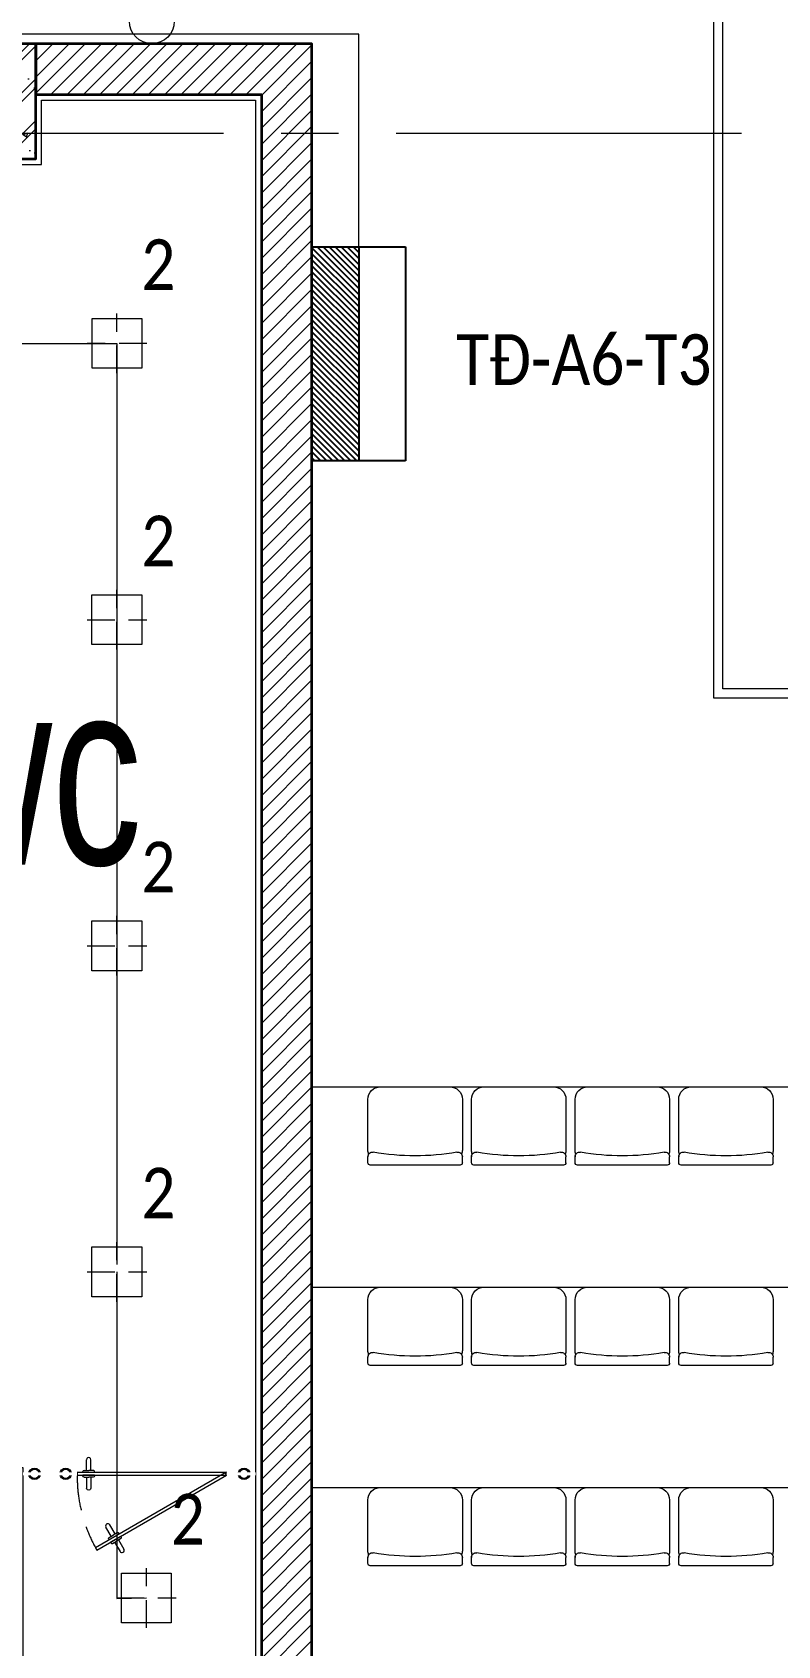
# Model space of a CAD drawing. Header units: millimetres. Extents: x 18326 to 214271, y -298828 to -198730.
# Drawn here: x 47502 to 50740, y -280747 to -273740 of the extents above; entities that cross this region are included whole.
import ezdxf
from ezdxf.enums import TextEntityAlignment as Align

# ---------------------------------------------------------------- set-up
doc = ezdxf.new("R2010")
doc.units = ezdxf.units.MM
doc.header["$LTSCALE"] = 20
doc.header["$MEASUREMENT"] = 0
for name, pattern in [('DASHED2', [0.375, 0.25, -0.125]), ('HIDDEN', [0.375, 0.25, -0.125]), ('xref LC GK$0$CENTER2', [1.125, 0.75, -0.125, 0.125, -0.125]), ('xref_mb.A6$0$HIDDEN', [0.375, 0.25, -0.125])]:
    doc.linetypes.add(name, pattern=pattern)
doc.layers.get('0').update_dxf_attribs({"lineweight": 0})
for name, color, linetype, lineweight in [('0.MAU XANH- DAY DIEN', 3, 'HIDDEN', 20), ('IBST-E-Chieu sang', 2, 'Continuous', 9), ('KV-Cay xanh', 78, 'Continuous', 5), ('KV-Text', 7, 'Continuous', 25), ('KV_5_HIDDEN', 125, 'HIDDEN', 9), ('KV_EX_1_TB DIEN', 55, 'Continuous', 13), ('xref LC GK$0$KV-Net truc', 251, 'xref LC GK$0$CENTER2', 9), ('xref_mb.A6$0$KV-Cat be tong', 6, 'Continuous', 35), ('xref_mb.A6$0$KV-Cat tuong', 4, 'Continuous', 35), ('xref_mb.A6$0$KV-Cat vat lieu', 11, 'Continuous', 20), ('xref_mb.A6$0$KV-Dim', 14, 'Continuous', 9), ('xref_mb.A6$0$KV-Hatch', 179, 'Continuous', 5), ('xref_mb.A6$0$KV-Net thay 1', 9, 'Continuous', 20), ('xref_mb.A6$0$KV-Noi that', 35, 'Continuous', 9), ('xref_mb.A6$0$KV-Thiet bi', 59, 'Continuous', 9)]:
    doc.layers.add(name, color=color, linetype=linetype, lineweight=lineweight)
doc.layers.add('CDC-E-Note', color=3, linetype='Continuous')
doc.layers.add('E-Equip', color=2, linetype='Continuous')
doc.styles.add('uv-abc', font='calibril.ttf', dxfattribs={"width": 0.85})
doc.styles.add('VN', font='arial.ttf', dxfattribs={"width": 0.7})

# ---------------------------------------------------------------- blocks, each defined once
blk = doc.blocks.new('T3RQƯ')
at = {"layer": 'KV-Text', "color": 8, "insert": (-1053.1, -52459.5), "char_height": 800, "width": 7837.778, "attachment_point": 1, "style": 'VN'}
blk.add_mtext('\\A1;\\pxqc;wc', dxfattribs=at)
blk = doc.blocks.new('t3')
at = {"layer": 'KV-Text', "color": 8, "xscale": 0.003999999956183369, "yscale": 0.003999999956183369, "zscale": 0.003999999956183369}
blk.add_blockref('T3RQƯ', (7.351, 232.338), dxfattribs=at)
blk = doc.blocks.new('A$C37556543')
blk.add_lwpolyline([(0, -0.2), (0, 179.8), (180, 179.8), (180, -0.2)], close=True)
at = {"layer": 'KV_5_HIDDEN', "ltscale": 20}
for p, q in [((90, -18), (90, 198)), ((198, 90), (-18, 90))]:
    blk.add_line(p, q, dxfattribs=at)
blk = doc.blocks.new('pa1')
h = blk.add_hatch()
h.set_pattern_fill('ANSI31', scale=5)
h.set_pattern_definition([(45, (-100, 0), (-11.2253, 11.2253), [])])
h.paths.add_polyline_path([(400, 0), (400, 175), (-400, 175), (-400, 0)])
for p, q in [((-400, 350), (400, 350)), ((-400, 0), (-400, 350)), ((400, 350), (400, 0)), ((-400, 175), (400, 175)), ((400, 0), (-400, 0))]:
    blk.add_line(p, q)
blk = doc.blocks.new('Cong tac 3 - 1 chieu')
blk.add_line((50.2, 55.5), (214, 221.5))
for points in [[(214, 221.5), (298.8, 136.6)], [(152.9, 159), (237.7, 74.1)], [(90.9, 97.3), (175.8, 12.4)]]:
    blk.add_lwpolyline(points)
blk.add_circle((0, 0), 74.9)
blk = doc.blocks.new('*U610')
at = {"rotation": 8.208800205753006}
blk.add_blockref('Cong tac 3 - 1 chieu', (0, 0), dxfattribs=at)
blk = doc.blocks.new('xref LC GK$0$LC')
at = {"layer": 'xref LC GK$0$KV-Net truc', "color": 8, "ltscale": 100}
blk.add_lwpolyline([(49485.6, -65350), (-10253.1, -65350)], dxfattribs=at)
blk = doc.blocks.new('xref_mb.A6$0$WC THU VIEN')
at = {"layer": 'xref_mb.A6$0$KV-Hatch'}
h = blk.add_hatch(dxfattribs=at)
h.set_pattern_fill('ANSI31', color=8, scale=400)
h.set_pattern_definition([(45, (-42671.89, 114304.975), (-35.35534, 35.35534), [])])
h.paths.add_polyline_path([(5825, 515), (5825, 235), (4945, 235), (4945, 15), (6045, 15), (6045, 8515), (4845, 8515), (4845, 8295), (5825, 8295), (5825, 735), (4765, 735), (4765, 2305), (3225, 2305), (3225, 6535), (1995, 6535), (1995, 6645), (1885, 6645), (1885, 6535), (1545, 6535), (1545, 6315), (3005, 6315), (3005, 2085), (4545, 2085), (4545, 235), (2315, 235), (2315, 15), (4545, 15), (4545, 515)])
h.paths.add_polyline_path([(4545, 8515), (1885, 8515), (1885, 7545), (1995, 7545), (1995, 8295), (4545, 8295)], flags=17)
h.paths.add_polyline_path([(235, 5515), (645, 5515), (645, 6535), (235, 6535), (235, 8015), (15, 8015), (15, 4085), (235, 4085)])
h.paths.add_polyline_path([(235, 6425), (235, 5625), (535, 5625), (535, 6425)], flags=16)
h.paths.add_polyline_path([(15, 1585), (235, 1585), (235, 515), (15, 515)])
h.paths.add_polyline_path([(315, 15), (15, 15), (15, 515), (-95, 515), (-95, -95), (715, -95), (715, 235), (315, 235)])
at = {"layer": 'xref_mb.A6$0$KV-Cat tuong', "color": 8}
blk.add_lwpolyline([(6045, 15), (6045, 8515), (4845, 8515), (4845, 8295), (5825, 8295), (5825, 735)], dxfattribs=at)
at = {"layer": 'xref_mb.A6$0$KV-Cat vat lieu', "color": 8}
blk.add_lwpolyline([(1995, 7545), (2020, 7545), (2020, 8270), (4520, 8270), (4520, 7990), (4870, 7990), (4870, 8270), (5800, 8270), (5800, 760), (4790, 760), (4790, 2330), (3250, 2330), (3250, 6560), (2020, 6560), (2020, 6645), (1995, 6645)], dxfattribs=at)
blk = doc.blocks.new('xref_mb.A6$0$XREF MB NHA D$0$san da nawng')
at = {"layer": 'xref_mb.A6$0$KV-Net thay 1', "color": 8, "ltscale": 100}
for points in [[(7759.1, -15039.6), (7759.1, 4960.4), (-4240.9, 4960.4), (-4240.9, -15039.6)], [(7719.1, -14999.6), (7719.1, 4920.4), (-4200.9, 4920.4), (-4200.9, -14999.6)]]:
    blk.add_lwpolyline(points, close=True, dxfattribs=at)
blk = doc.blocks.new('xref_mb.A6$0$vsasd')
at = {"color": 8}
for p, q in [((150.5, 330.2), (-150.1, 330.2)), ((-204.8, 275.5), (-204.8, 54.9)), ((205.2, 54.9), (205.2, 275.5)), ((-194.8, -9.8), (195.2, -9.8))]:
    blk.add_line(p, q, dxfattribs=at)
at = {"color": 8, "ltscale": 100}
for p, q in [((-204.8, 0.2), (-204.8, 26.4)), ((205.2, 30.2), (205.2, 26.4)), ((205.2, 0.2), (205.2, 26.4))]:
    blk.add_line(p, q, dxfattribs=at)
for centre, radius, start, end in [((-184.8, 26.4), 20, 80.67085, 180), ((-194.8, 0.2), 10, 180, 270), ((0.2, 1073.9), 1043.7, 259.97113, 280.02887), ((185.2, 26.4), 20, 0, 99.32915), ((195.2, 0.2), 10, 270, 0)]:
    blk.add_arc(centre, radius, start, end, dxfattribs=at)
at = {"color": 8}
for centre, major_axis, start_param, end_param in [((-150.1, 275.5), (-38.7, 38.7), -0.785398, 0.785398), ((150.5, 275.5), (38.7, 38.7), 5.497787, 7.068583), ((-150.1, 54.9), (-38.7, 38.7), 0.785398, 1.119008), ((150.5, 54.9), (-38.7, 38.7), 3.593381, 3.926991)]:
    blk.add_ellipse(centre, major_axis=major_axis, ratio=1, start_param=start_param, end_param=end_param, dxfattribs=at)
blk = doc.blocks.new('*U451')
at = {"layer": 'xref_mb.A6$0$KV-Noi that', "color": 8, "rotation": 179.9999999999999}
blk.add_blockref('xref_mb.A6$0$vsasd', (0, 160.1), dxfattribs=at)
blk = doc.blocks.new('*U452')
at = {"layer": 'xref_mb.A6$0$KV-Net thay 1', "color": 8, "lineweight": -2}
blk.add_blockref('*U451', (0.2, 0.1), dxfattribs=at)
blk = doc.blocks.new('xref_mb.A6$0$A$C59ba119c')
at = {"layer": 'xref_mb.A6$0$KV-Net thay 1', "color": 8}
for p, q in [((-16825, 35), (-16825, -23435)), ((-15955, 35), (-15955, -23435)), ((-15085, 35), (-15085, -23435))]:
    blk.add_line(p, q, dxfattribs=at)
at = {"layer": 'xref_mb.A6$0$KV-Dim', "color": 8, "xscale": -1.000000000000002}
blk.add_blockref('xref_mb.A6$0$XREF MB NHA D$0$san da nawng', (-5638.1, -6670.5), dxfattribs=at)
at = {"layer": 'xref_mb.A6$0$KV-Noi that', "color": 8, "xscale": -0.9999999999999998, "rotation": 90}
for p in [(-16995, -413.1), (-16125, -413.1), (-15255, -413.1), (-16995, -863.1), (-16125, -863.1), (-15255, -863.1), (-16995, -1313.1), (-16125, -1313.1), (-15255, -1313.1), (-16995, -1763.1), (-16125, -1763.1), (-15255, -1763.1)]:
    blk.add_blockref('*U452', p, dxfattribs=at)
blk = doc.blocks.new('xref_mb.A6$0$amennity axis B-M$0$toiletdoor')
at = {"layer": 'xref_mb.A6$0$KV-Noi that', "color": 8, "linetype": 'ByBlock', "ltscale": 30}
for p, q in [((469.8, 296.2), (446.6, 336.5)), ((487.2, 306.2), (463.9, 346.5)), ((484.9, 270.2), (508.1, 229.9)), ((502.2, 280.2), (525.4, 239.9)), ((590.5, 24), (590.5, 70.5)), ((609.5, 24), (609.5, 70.5)), ((575, 15), (575, 19)), ((575, 15), (625, 15)), ((575, 3), (625, 3)), ((575, 3), (575, -1)), ((580, 24), (600, 24)), ((620, 24), (600, 24)), ((625, 15), (625, 19)), ((625, 3), (625, -1)), ((580, -6), (600, -6)), ((590.5, -6), (590.5, -52.5)), ((620, -6), (600, -6)), ((609.5, -6), (609.5, -52.5))]:
    blk.add_line(p, q, dxfattribs=at)
at = {"layer": 'xref_mb.A6$0$KV-Noi that', "color": 8, "ltscale": 30}
for points in [[(7.5, 5), (570.4, 330), (564.4, 340.4), (1.5, 15.4)], [(0, 3), (650, 3), (650, 15), (0, 15)]]:
    blk.add_lwpolyline(points, close=True, dxfattribs=at)
at = {"layer": 'xref_mb.A6$0$KV-Noi that', "color": 8, "linetype": 'ByBlock', "ltscale": 30}
for points in [[(461.4, 280.9), (459.4, 284.4, -0.414214), (461.2, 291.2), (478.5, 301.2)], [(461.4, 280.9), (504.7, 305.9), (502.7, 309.4, 0.414214), (495.8, 311.2), (478.5, 301.2)], [(467.4, 270.5), (510.7, 295.5), (512.7, 292, -0.414214), (510.8, 285.2), (493.5, 275.2)], [(467.4, 270.5), (469.4, 267, 0.414214), (476.2, 265.2), (493.5, 275.2)]]:
    blk.add_lwpolyline(points, format="xyb", dxfattribs=at)
for centre, start, end in [((455.5, 341), 32.89951, 207.10049), ((516.5, 235.4), 212.89951, 27.10049)]:
    blk.add_arc(centre, 10, start, end, dxfattribs=at)
at = {"layer": 'xref_mb.A6$0$KV-Noi that', "color": 8, "linetype": 'xref_mb.A6$0$HIDDEN', "ltscale": 30}
blk.add_arc((-0.1, 18), 650.1, 0.00121, 29.73205, dxfattribs=at)
at = {"layer": 'xref_mb.A6$0$KV-Noi that', "color": 8, "linetype": 'ByBlock', "ltscale": 30, "extrusion": (0, 0, -1)}
for centre, major_axis, start_param, end_param in [((600, 70.5), (-6.72, 6.72), 5.497787, 8.63938), ((580, 19), (3.54, 3.54), 3.926991, 5.497787), ((620, 19), (-3.54, 3.54), 0.785398, 2.356194)]:
    blk.add_ellipse(centre, major_axis=major_axis, ratio=1, start_param=start_param, end_param=end_param, dxfattribs=at)
at = {"layer": 'xref_mb.A6$0$KV-Noi that', "color": 8, "linetype": 'ByBlock', "ltscale": 30}
for centre, major_axis, start_param, end_param in [((580, -1), (3.54, 3.54), 2.356194, 3.926991), ((600, -52.5), (-6.72, 6.72), 0.785398, 3.926991), ((620, -1), (3.54, 3.54), 3.926991, 5.497787)]:
    blk.add_ellipse(centre, major_axis=major_axis, ratio=1, start_param=start_param, end_param=end_param, dxfattribs=at)
blk = doc.blocks.new('*U472')
at = {"color": 8}
for centre, radius in [((0, 185), 25), ((0, 185), 20), ((0, 50), 25), ((0, 50), 20)]:
    blk.add_circle(centre, radius, dxfattribs=at)
blk.add_wipeout([(-6, 0), (6, 0), (6, 235), (-6, 235)], dxfattribs=at)
blk = doc.blocks.new('*U466')
at = {"color": 8}
for radius in [25, 20]:
    blk.add_circle((0, 50), radius, dxfattribs=at)
blk.add_wipeout([(-6, 0), (6, 0), (6, 125), (-6, 125)], dxfattribs=at)
blk = doc.blocks.new('xref_mb.A6$0$A$C7b32f63e')
at = {"layer": 'xref_mb.A6$0$KV-Thiet bi', "color": 8, "rotation": 180.0000072037149}
blk.add_blockref('xref_mb.A6$0$amennity axis B-M$0$toiletdoor', (-125, -5957), dxfattribs=at)
at = {"layer": 'xref_mb.A6$0$KV-Noi that', "color": 8, "rotation": 90}
for name, p in [('*U472', (-775, -5966)), ('*U466', (0, -5966))]:
    blk.add_blockref(name, p, dxfattribs=at)
blk = doc.blocks.new('xref_mb.A6$0$cot30x50')
at = {"layer": 'xref_mb.A6$0$KV-Hatch'}
h = blk.add_hatch(dxfattribs=at)
h.set_pattern_fill('CHAU-01', color=8, scale=30, pattern_type=2)
h.set_pattern_definition([(50, (0, 0), (215.178055, -18.82564), [22.5, -247.5]), (355, (0, 0), (-41.6254, 225.65764), [18, -198]), (100.4514, (17.93, -1.57), (173.552815, 206.83186), [19.12206, -210.342634]), (46.1842, (0, 60), (320.172315, -49.6557), [33.75, -371.25]), (96.6356, (26.68, 55.86), (280.39881, 292.23536), [28.68309, -315.5139]), (351.1842, (0, 60), (280.39858, 292.23558), [27, -297]), (21, (30, 45), (179.072116, -120.785667), [22.5, -247.5]), (326, (30, 45), (72.9946, 217.545014), [18, -198]), (71.4514, (44.92, 34.93), (252.06679, 96.75915), [19.12206, -210.342634]), (37.5, (0, 0), (3.6479566, 99.868156), [0, -195.6, 0, -201, 0, -198.75]), (7.5, (0, 0), (78.920861, 118.323514), [0, -114.6, 0, -191.1, 0, -75.75]), (327.5, (-66.9, 0), (160.146731, -6.7664615), [0, -75, 0, -234, 0, -310.5]), (317.5, (-96.9, 0), (174.95585, 30.031495), [0, -97.5, 0, -155.4, 0, -220.5]), (45, (0, 0), (-90.156115, 90.156115), []), (45, (0, 36.75), (-90.156115, 90.156115), [])])
h.paths.add_polyline_path([(-778331.6, 133391.1), (-778631.6, 133391.1), (-778631.6, 132891.1), (-778331.6, 132891.1)])
at = {"layer": 'xref_mb.A6$0$KV-Cat be tong', "color": 8}
blk.add_lwpolyline([(-778631.6, 132891.1), (-778331.6, 132891.1), (-778331.6, 133391.1), (-778631.6, 133391.1)], close=True, dxfattribs=at)
blk = doc.blocks.new('xref_mb.A6$0$DVCT3')
at = {"layer": 'xref_mb.A6$0$KV-Cat be tong', "color": 8}
blk.add_blockref('xref_mb.A6$0$cot30x50', (1301407.9, -187529.6), dxfattribs=at)

msp = doc.modelspace()

# ---------------------------------------------------------------- linework, layer by layer
at = {"layer": '0.MAU XANH- DAY DIEN', "linetype": 'ByBlock', "ltscale": 800}
msp.add_lwpolyline([(48920.2, -274672.1), (48920.2, -273748), (44503.1, -273748), (44503.1, -275673.5), (44392, -275673.5)], dxfattribs=at)
at = {"layer": '0.MAU XANH- DAY DIEN', "linetype": 'DASHED2', "ltscale": 800}
for points in [[(45469.4, -275091.6), (47869.4, -275091.6), (47869.4, -279123.8)], [(47869.6, -279123.8), (47869.6, -280542.6), (47997.5, -280539.8)]]:
    msp.add_lwpolyline(points, dxfattribs=at)

# ---------------------------------------------------------------- block references
at = {"layer": 'E-Equip', "xscale": 1.1616, "yscale": 1.1616, "zscale": 1.1616, "rotation": 270}
msp.add_blockref('pa1', (48716.9, -275136.8), dxfattribs=at)
at = {"layer": 'IBST-E-Chieu sang', "xscale": 1.299248120300745, "yscale": 1.299248120300745, "zscale": 1.299248120300745, "rotation": 10.56156353637287}
msp.add_blockref('*U610', (48021.3, -273692.7), dxfattribs=at)
at = {"layer": 'KV-Cay xanh', "color": 8, "xscale": 250, "yscale": 250, "zscale": 250}
msp.add_blockref('t3', (42796.9, -282180), dxfattribs=at)
at = {"layer": 'KV_EX_1_TB DIEN', "xscale": 1.199997055227868, "yscale": 1.199997055227868, "zscale": 1.199997055227868}
msp.add_blockref('A$C37556543', (47761.4, -275199.6), dxfattribs=at)
at = {"layer": 'KV_EX_1_TB DIEN', "xscale": 1.199997055227868, "yscale": 1.199997055227868, "zscale": 1.199997055227868, "rotation": 270}
for p in [(47761.6, -276183.8), (47761.6, -277599.8), (47761.6, -279015.8), (47889.5, -280431.8)]:
    msp.add_blockref('A$C37556543', p, dxfattribs=at)
at = {"layer": 'xref LC GK$0$KV-Net truc', "color": 8}
msp.add_blockref('xref LC GK$0$LC', (30346.9, -208830), dxfattribs=at)
at = {"layer": 'xref_mb.A6$0$KV-Hatch', "color": 8, "rotation": 90}
msp.add_blockref('xref_mb.A6$0$A$C59ba119c', (48751.9, -263235), dxfattribs=at)
at = {"layer": 'xref_mb.A6$0$KV-Net thay 1', "color": 8}
msp.add_blockref('xref_mb.A6$0$WC THU VIEN', (42671.9, -282305), dxfattribs=at)

# ---------------------------------------------------------------- texts
at = {"layer": 'CDC-E-Note', "style": 'uv-abc', "width": 0.85}
for s, p in [('2', (47975.7, -274749.7)), ('TĐ-A6-T3', (49343.9, -275162)), ('2', (47975.7, -275949.9)), ('2', (47975.7, -277365.9)), ('2', (47975.9, -278781.9)), ('2', (48103.8, -280197.9))]:
    msp.add_text(s, height=220, dxfattribs=at).set_placement(p, align=Align.MIDDLE_LEFT)

# ---------------------------------------------------------------- next in the draw order: block references
at = {"layer": 'xref_mb.A6$0$KV-Cat tuong', "color": 8}
msp.add_blockref('xref_mb.A6$0$A$C7b32f63e', (48471.9, -274035), dxfattribs=at)

# ---------------------------------------------------------------- next in the draw order: block references
at = {"color": 8}
msp.add_blockref('xref_mb.A6$0$DVCT3', (-475559.4, -219651.5), dxfattribs=at)

doc.saveas('drawing.dxf')
